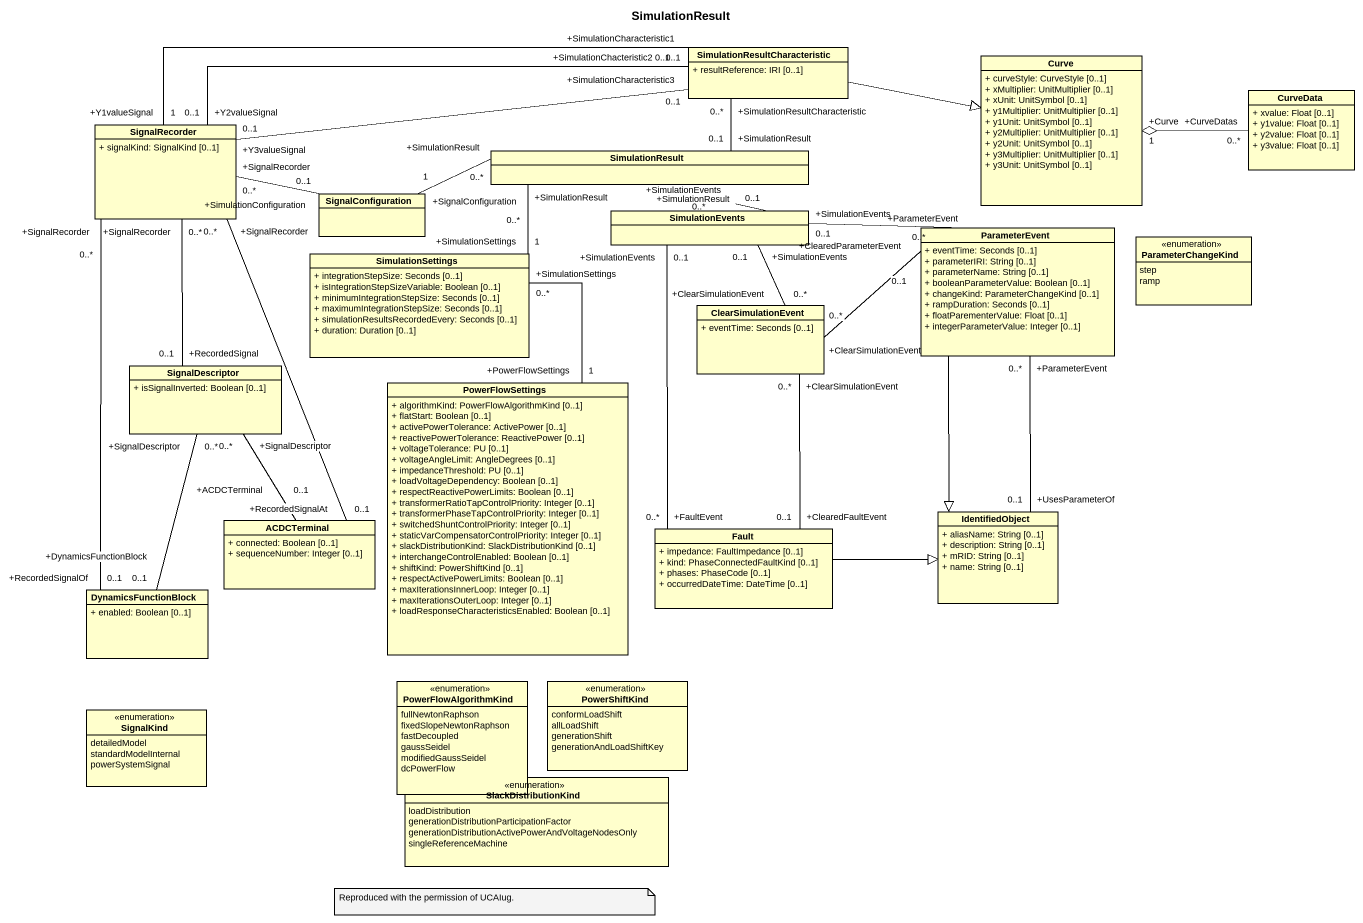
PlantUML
@startuml
title SimulationResult
hide circle
hide empty members
skinparam classAttributeIconSize 0
class "SimulationResultCharacteristic" as SimulationResultCharacterist {
  + resultReference: IRI [0..1]
}
class Curve {
  + curveStyle: CurveStyle [0..1]
  + xMultiplier: UnitMultiplier [0..1]
  + xUnit: UnitSymbol [0..1]
  + y1Multiplier: UnitMultiplier [0..1]
  + y1Unit: UnitSymbol [0..1]
  + y2Multiplier: UnitMultiplier [0..1]
  + y2Unit: UnitSymbol [0..1]
  + y3Multiplier: UnitMultiplier [0..1]
  + y3Unit: UnitSymbol [0..1]
}
class CurveData {
  + xvalue: Float [0..1]
  + y1value: Float [0..1]
  + y2value: Float [0..1]
  + y3value: Float [0..1]
}
class SignalRecorder {
  + signalKind: SignalKind [0..1]
}
class SimulationResult
class SignalConfiguration
class SimulationEvents
class ParameterEvent {
  + eventTime: Seconds [0..1]
  + parameterIRI: String [0..1]
  + parameterName: String [0..1]
  + booleanParameterValue: Boolean [0..1]
  + changeKind: ParameterChangeKind [0..1]
  + rampDuration: Seconds [0..1]
  + floatParementerValue: Float [0..1]
  + integerParameterValue: Integer [0..1]
}
enum ParameterChangeKind {
  step
  ramp
}
class SimulationSettings {
  + integrationStepSize: Seconds [0..1]
  + isIntegrationStepSizeVariable: Boolean [0..1]
  + minimumIntegrationStepSize: Seconds [0..1]
  + maximumIntegrationStepSize: Seconds [0..1]
  + simulationResultsRecordedEvery: Seconds [0..1]
  + duration: Duration [0..1]
}
class ClearSimulationEvent {
  + eventTime: Seconds [0..1]
}
class SignalDescriptor {
  + isSignalInverted: Boolean [0..1]
}
class PowerFlowSettings {
  + algorithmKind: PowerFlowAlgorithmKind [0..1]
  + flatStart: Boolean [0..1]
  + activePowerTolerance: ActivePower [0..1]
  + reactivePowerTolerance: ReactivePower [0..1]
  + voltageTolerance: PU [0..1]
  + voltageAngleLimit: AngleDegrees [0..1]
  + impedanceThreshold: PU [0..1]
  + loadVoltageDependency: Boolean [0..1]
  + respectReactivePowerLimits: Boolean [0..1]
  + transformerRatioTapControlPriority: Integer [0..1]
  + transformerPhaseTapControlPriority: Integer [0..1]
  + switchedShuntControlPriority: Integer [0..1]
  + staticVarCompensatorControlPriority: Integer [0..1]
  + slackDistributionKind: SlackDistributionKind [0..1]
  + interchangeControlEnabled: Boolean [0..1]
  + shiftKind: PowerShiftKind [0..1]
  + respectActivePowerLimits: Boolean [0..1]
  + maxIterationsInnerLoop: Integer [0..1]
  + maxIterationsOuterLoop: Integer [0..1]
  + loadResponseCharacteristicsEnabled: Boolean [0..1]
}
class ACDCTerminal {
  + connected: Boolean [0..1]
  + sequenceNumber: Integer [0..1]
}
class IdentifiedObject {
  + aliasName: String [0..1]
  + description: String [0..1]
  + mRID: String [0..1]
  + name: String [0..1]
}
class Fault {
  + impedance: FaultImpedance [0..1]
  + kind: PhaseConnectedFaultKind [0..1]
  + phases: PhaseCode [0..1]
  + occurredDateTime: DateTime [0..1]
}
class DynamicsFunctionBlock {
  + enabled: Boolean [0..1]
}
enum SignalKind {
  detailedModel
  standardModelInternal
  powerSystemSignal
}
enum PowerFlowAlgorithmKind {
  fullNewtonRaphson
  fixedSlopeNewtonRaphson
  fastDecoupled
  gaussSeidel
  modifiedGaussSeidel
  dcPowerFlow
}
enum PowerShiftKind {
  conformLoadShift
  allLoadShift
  generationShift
  generationAndLoadShiftKey
}
enum SlackDistributionKind {
  loadDistribution
  generationDistributionParticipationFactor
  generationDistributionActivePowerAndVoltageNodesOnly
  singleReferenceMachine
}
SimulationResultCharacterist -right-|> Curve
CurveData "+CurveDatas\n0..*" -left-o "+Curve\n1" Curve
SignalRecorder "+Y1valueSignal\n1" -right- "+SimulationCharacteristic1\n0..1" SimulationResultCharacterist
SignalRecorder "+Y3valueSignal\n0..1" -right- "+SimulationCharacteristic3\n0..1" SimulationResultCharacterist
SignalRecorder "+Y2valueSignal\n0..1" -right- "+SimulationChacteristic2\n0..1" SimulationResultCharacterist
SignalRecorder "+SignalRecorder\n0..*" -- "+RecordedSignal\n0..1" SignalDescriptor
SignalRecorder "+SignalRecorder\n0..*" -- "+RecordedSignalAt\n0..1" ACDCTerminal
SignalRecorder "+SignalRecorder\n0..*" -- "+RecordedSignalOf\n0..1" DynamicsFunctionBlock
SimulationResult "+SimulationResult\n0..1" -up- "+SimulationResultCharacteristic\n0..*" SimulationResultCharacterist
SimulationResult "+SimulationResult\n0..*" -- "+SimulationEvents\n0..1" SimulationEvents
SimulationResult "+SimulationResult\n0..*" -- "+SimulationSettings\n1" SimulationSettings
SignalConfiguration "+SimulationConfiguration\n0..1" -left- "+SignalRecorder\n0..*" SignalRecorder
SignalConfiguration "+SignalConfiguration\n1" -right- "+SimulationResult\n0..*" SimulationResult
SimulationEvents "+SimulationEvents\n0..1" -right- "+ParameterEvent\n0..*" ParameterEvent
SimulationEvents "+SimulationEvents\n0..1" -- "+ClearSimulationEvent\n0..*" ClearSimulationEvent
SimulationEvents "+SimulationEvents\n0..1" -- "+FaultEvent\n0..*" Fault
ParameterEvent "+ParameterEvent\n0..*" -- "+UsesParameterOf\n0..1" IdentifiedObject
ParameterEvent --|> IdentifiedObject
SimulationSettings "+SimulationSettings\n0..*" -- "+PowerFlowSettings\n1" PowerFlowSettings
ClearSimulationEvent "+ClearSimulationEvent\n0..*" -right- "+ClearedParameterEvent\n0..1" ParameterEvent
ClearSimulationEvent "+ClearSimulationEvent\n0..*" -- "+ClearedFaultEvent\n0..1" Fault
SignalDescriptor "+SignalDescriptor\n0..*" -- "+ACDCTerminal\n0..1" ACDCTerminal
SignalDescriptor "+SignalDescriptor\n0..*" -- "+DynamicsFunctionBlock\n0..1" DynamicsFunctionBlock
Fault -right-|> IdentifiedObject
note as N1
  Reproduced with the permission of UCAIug.
end note
@enduml
